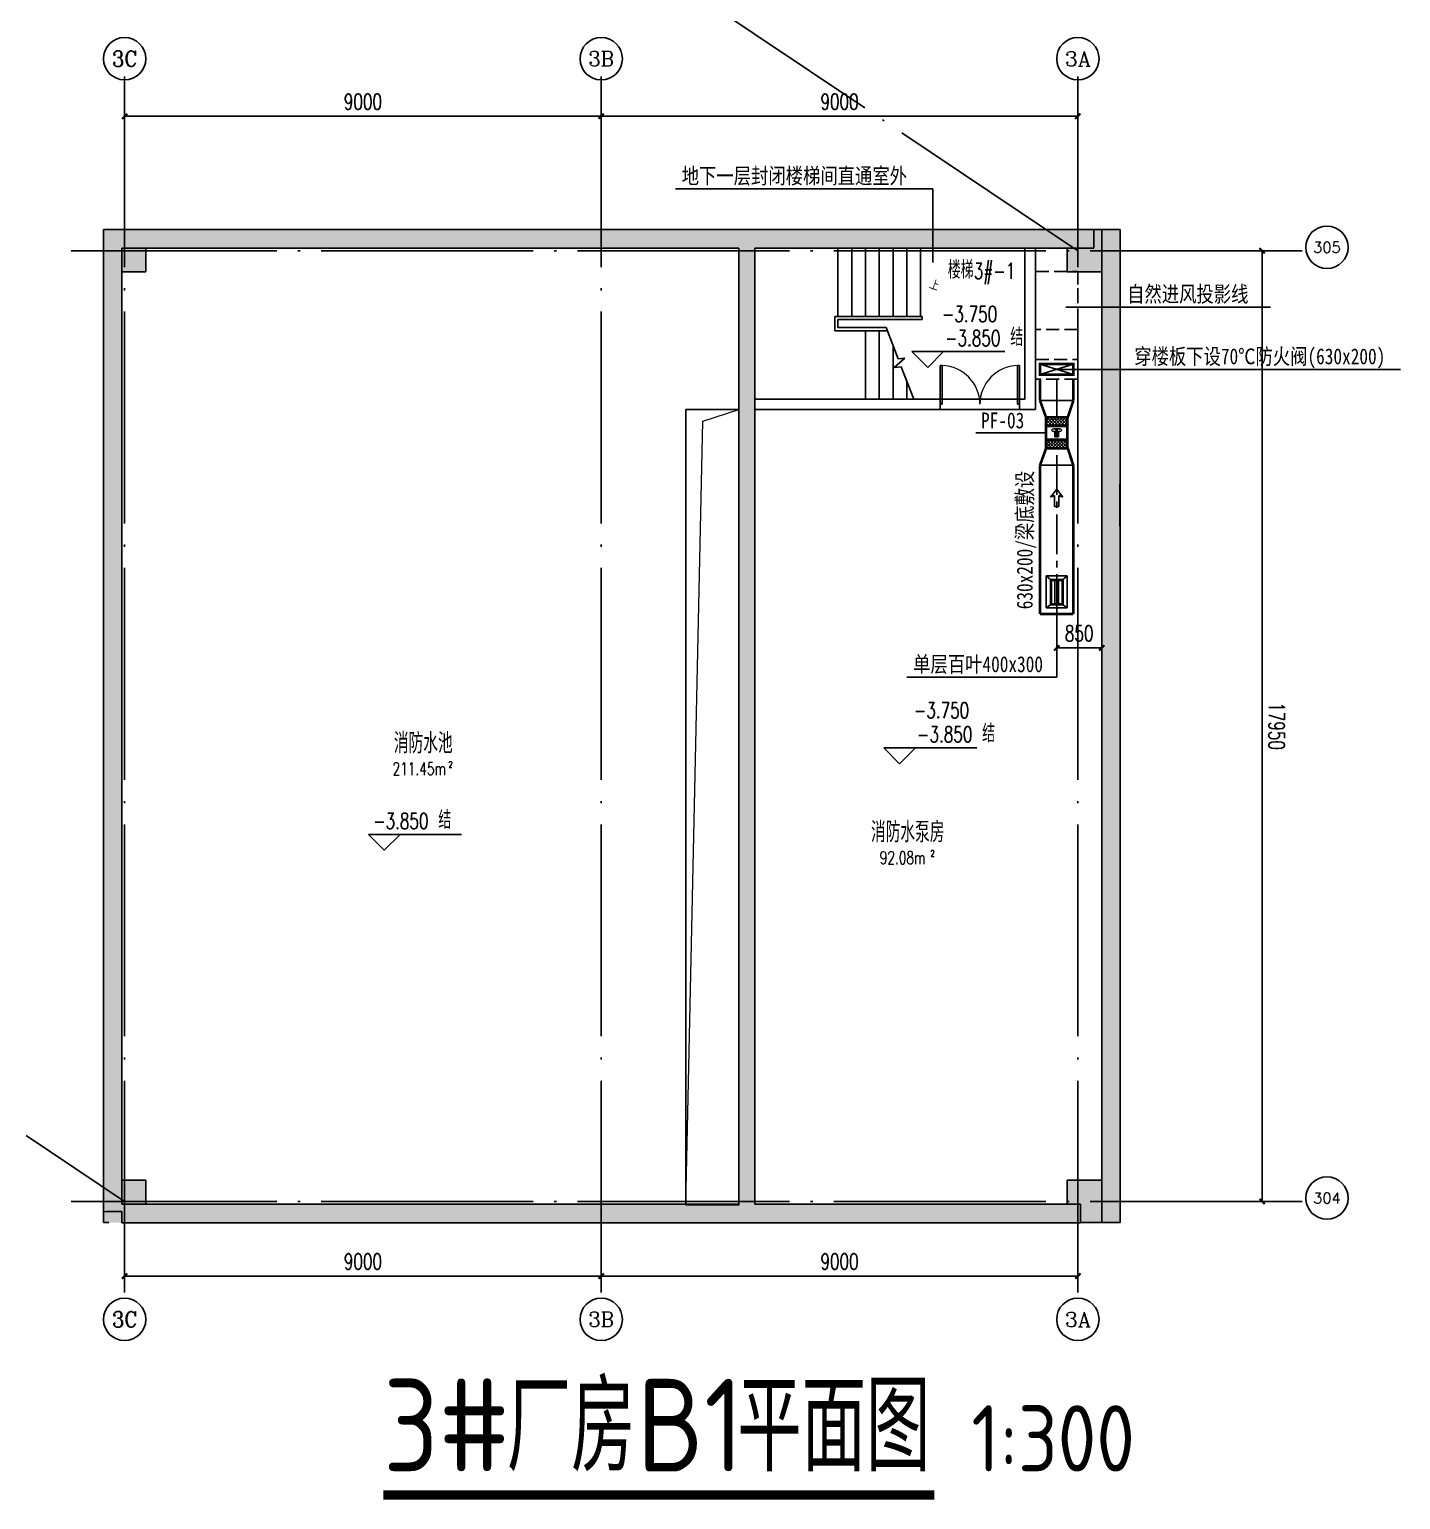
# Model space of a CAD drawing. Extents: x -555607 to 460190, y 498714 to 1664455.
# Drawn here: x -118651 to -92760, y 577042 to 604798 of the extents above; entities that cross this region are included whole.
import ezdxf
from ezdxf.enums import TextEntityAlignment as Align

# ---------------------------------------------------------------- set-up
doc = ezdxf.new("R2010")
doc.units = 0
doc.header["$LTSCALE"] = 1000
doc.header["$MEASUREMENT"] = 0
for name, pattern in [('CENTER2', [1.125, 0.75, -0.125, 0.125, -0.125]), ('DASH', [0.35, 0.25, -0.1]), ('DOTE', [2.42, 2, -0.2, 0.02, -0.2])]:
    doc.linetypes.add(name, pattern=pattern)
doc.layers.get('Defpoints').update_dxf_attribs({"color": 210})
for name, color, linetype in [('A-AXIS-D', 1, 'Continuous'), ('A-AXIS-DOTE', 14, 'DOTE'), ('A-STAIR', 150, 'Continuous'), ('A-TEXT', 61, 'Continuous'), ('A-防火门窗', 8, 'Continuous'), ('AS-COLN', 6, 'Continuous'), ('AS-WALL', 40, 'Continuous'), ('AS-结构边线层', 200, 'Continuous'), ('DIM_SYMB', 3, 'Continuous'), ('DUCT-暖通风中心线', 5, 'CENTER2'), ('DUCT-暖通风管', 7, 'Continuous'), ('PUB_HATCH', 8, 'Continuous'), ('TH_DIM', 3, 'Continuous'), ('建-墙-填充', 8, 'Continuous'), ('建-标高', 3, 'Continuous'), ('建-箭头', 3, 'Continuous'), ('暖通', 7, 'Continuous')]:
    doc.layers.add(name, color=color, linetype=linetype)
doc.layers.add('A-WALL-HATCH', color=8, linetype='Continuous', lineweight=13)
doc.styles.add('-黑体', font='simhei.ttf', dxfattribs={"width": 0.8})
doc.styles.add('_TCH_AXIS', font='COMPLEX', dxfattribs={"bigfont": 'GBCBIG'})
doc.styles.add('_TCH_DIM_T3', font='SIMPLEX', dxfattribs={"width": 0.705882, "bigfont": 'GBCBIG'})
doc.styles.add('A-AREA', font='SIMPLEX', dxfattribs={"bigfont": 'GBCBIG'})
doc.styles.add('A-DIM_T3', font='SIMPLEX', dxfattribs={"width": 0.705882, "bigfont": 'GBCBIG'})
doc.styles.add('A-STANDARD', font='SIMPLEX', dxfattribs={"bigfont": 'GBCBIG'})
doc.styles.get("Standard").update_dxf_attribs({"font": 'gbenor.shx', "bigfont": 'gbcbig.shx'})
doc.dimstyles.new('_TCH_ARCH&&100', dxfattribs={"dimtxt": 297.5, "dimasz": 100, "dimexe": 100, "dimexo": 100, "dimgap": 126.25, "dimtad": 1, "dimdec": 0, "dimzin": 0, "dimdsep": 46, "dimtxsty": '_TCH_DIM_T3', "dimblk": 'ARCHTICK', "dimcen": 0.09, "dimclrt": 7, "dimazin": 2, "dimtfac": 1, "dimtdec": 0, "dimtix": 1, "dimtmove": 2, "dimatfit": 3, "dimfxl": 100, "dimtolj": 1, "dimtzin": 0, "dimarcsym": 0})
doc.dimstyles.new('A-DIM&&100', dxfattribs={"dimtxt": 297.5, "dimasz": 100, "dimexe": 100, "dimexo": 100, "dimgap": 126.25, "dimtad": 1, "dimdec": 0, "dimzin": 0, "dimdsep": 46, "dimtxsty": 'A-DIM_T3', "dimblk": 'ARCHTICK', "dimcen": 0.09, "dimclrt": 7, "dimazin": 2, "dimtfac": 1, "dimtdec": 0, "dimtix": 1, "dimtmove": 2, "dimatfit": 3, "dimfxl": 1, "dimtolj": 1, "dimtzin": 0, "dimarcsym": 0})

# ---------------------------------------------------------------- blocks, each defined once
blk = doc.blocks.new('_ArchTick')
at = {"color": 0, "linetype": 'ByBlock', "const_width": 0.4}
blk.add_lwpolyline([(-0.5, -0.5), (0.5, 0.5)], dxfattribs=at)
blk = doc.blocks.new('*D96')
at = {"layer": 'A-AXIS-D', "color": 0, "lineweight": -2, "transparency": 16777216}
for p, q in [((-116854, 602400), (-116854, 603258)), ((-116854, 603158), (-107854, 603158)), ((-107854, 602400), (-107854, 603258))]:
    blk.add_line(p, q, dxfattribs=at)
at = {"layer": 'Defpoints', "color": 0, "transparency": 16777216}
for p in [(-107854, 603158), (-116854, 602300), (-107854, 602300)]:
    blk.add_point(p, dxfattribs=at)
at = {"layer": 'A-AXIS-D', "color": 0, "lineweight": -2, "transparency": 16777216, "xscale": 100, "yscale": 100, "zscale": 100, "rotation": 180}
blk.add_blockref('_ArchTick', (-116854, 603158), dxfattribs=at)
at = {"layer": 'A-AXIS-D', "color": 0, "lineweight": -2, "transparency": 16777216, "xscale": 100, "yscale": 100, "zscale": 100}
blk.add_blockref('_ArchTick', (-107854, 603158), dxfattribs=at)
at = {"layer": 'A-AXIS-D', "color": 7, "transparency": 16777216, "insert": (-112354, 603433), "char_height": 297.5, "attachment_point": 5, "style": '_TCH_DIM_T3'}
blk.add_mtext('\\A1;9000', dxfattribs=at)
blk = doc.blocks.new('*D97')
at = {"layer": 'A-AXIS-D', "color": 0, "lineweight": -2, "transparency": 16777216}
for p, q in [((-107854, 602400), (-107854, 603258)), ((-107854, 603158), (-98854, 603158)), ((-98854, 602400), (-98854, 603258))]:
    blk.add_line(p, q, dxfattribs=at)
at = {"layer": 'Defpoints', "color": 0, "transparency": 16777216}
for p in [(-98854, 603158), (-107854, 602300), (-98854, 602300)]:
    blk.add_point(p, dxfattribs=at)
at = {"layer": 'A-AXIS-D', "color": 0, "lineweight": -2, "transparency": 16777216, "xscale": 100, "yscale": 100, "zscale": 100, "rotation": 180}
blk.add_blockref('_ArchTick', (-107854, 603158), dxfattribs=at)
at = {"layer": 'A-AXIS-D', "color": 0, "lineweight": -2, "transparency": 16777216, "xscale": 100, "yscale": 100, "zscale": 100}
blk.add_blockref('_ArchTick', (-98854, 603158), dxfattribs=at)
at = {"layer": 'A-AXIS-D', "color": 7, "transparency": 16777216, "insert": (-103354, 603433), "char_height": 297.5, "attachment_point": 5, "style": '_TCH_DIM_T3'}
blk.add_mtext('\\A1;9000', dxfattribs=at)
blk = doc.blocks.new('*D98')
at = {"layer": 'A-AXIS-D', "color": 0, "lineweight": -2, "transparency": 16777216}
for p, q in [((-96290, 600620), (-95274, 600620)), ((-95374, 600620), (-95374, 582670)), ((-96290, 582670), (-95274, 582670))]:
    blk.add_line(p, q, dxfattribs=at)
at = {"layer": 'Defpoints', "color": 0, "transparency": 16777216}
for p in [(-96390, 600620), (-96390, 582670), (-95374, 582670)]:
    blk.add_point(p, dxfattribs=at)
at = {"layer": 'A-AXIS-D', "color": 0, "lineweight": -2, "transparency": 16777216, "xscale": 100, "yscale": 100, "zscale": 100}
for p, rotation in [((-95374, 600620), 90), ((-95374, 582670), 270)]:
    blk.add_blockref('_ArchTick', p, dxfattribs=dict(at, rotation=rotation))
at = {"layer": 'A-AXIS-D', "color": 7, "transparency": 16777216, "insert": (-95099, 591645), "char_height": 297.5, "attachment_point": 5, "rotation": 270, "style": 'A-DIM_T3'}
blk.add_mtext('\\A1;17950', dxfattribs=at)
blk = doc.blocks.new('*D173')
at = {"layer": 'A-AXIS-D', "color": 0, "lineweight": -2, "transparency": 16777216}
for p, q in [((-116854, 582020), (-116854, 581162)), ((-107854, 582020), (-107854, 581162)), ((-116854, 581262), (-107854, 581262))]:
    blk.add_line(p, q, dxfattribs=at)
at = {"layer": 'Defpoints', "color": 0, "transparency": 16777216}
for p in [(-116854, 582120), (-107854, 582120), (-107854, 581262)]:
    blk.add_point(p, dxfattribs=at)
at = {"layer": 'A-AXIS-D', "color": 0, "lineweight": -2, "transparency": 16777216, "xscale": 100, "yscale": 100, "zscale": 100, "rotation": 180}
blk.add_blockref('_ArchTick', (-116854, 581262), dxfattribs=at)
at = {"layer": 'A-AXIS-D', "color": 0, "lineweight": -2, "transparency": 16777216, "xscale": 100, "yscale": 100, "zscale": 100}
blk.add_blockref('_ArchTick', (-107854, 581262), dxfattribs=at)
at = {"layer": 'A-AXIS-D', "color": 7, "transparency": 16777216, "insert": (-112354, 581537), "char_height": 297.5, "attachment_point": 5, "style": '_TCH_DIM_T3'}
blk.add_mtext('\\A1;9000', dxfattribs=at)
blk = doc.blocks.new('*D174')
at = {"layer": 'A-AXIS-D', "color": 0, "lineweight": -2, "transparency": 16777216}
for p, q in [((-107854, 582020), (-107854, 581162)), ((-98854, 582020), (-98854, 581162)), ((-107854, 581262), (-98854, 581262))]:
    blk.add_line(p, q, dxfattribs=at)
at = {"layer": 'Defpoints', "color": 0, "transparency": 16777216}
for p in [(-107854, 582120), (-98854, 582120), (-98854, 581262)]:
    blk.add_point(p, dxfattribs=at)
at = {"layer": 'A-AXIS-D', "color": 0, "lineweight": -2, "transparency": 16777216, "xscale": 100, "yscale": 100, "zscale": 100, "rotation": 180}
blk.add_blockref('_ArchTick', (-107854, 581262), dxfattribs=at)
at = {"layer": 'A-AXIS-D', "color": 0, "lineweight": -2, "transparency": 16777216, "xscale": 100, "yscale": 100, "zscale": 100}
blk.add_blockref('_ArchTick', (-98854, 581262), dxfattribs=at)
at = {"layer": 'A-AXIS-D', "color": 7, "transparency": 16777216, "insert": (-103354, 581537), "char_height": 297.5, "attachment_point": 5, "style": '_TCH_DIM_T3'}
blk.add_mtext('\\A1;9000', dxfattribs=at)
blk = doc.blocks.new('$DorLib2D$00000002')
for p, q in [((-0.5, 0), (-0.5, 0.4875)), ((-0.475, 0.4875), (-0.5, 0.4875)), ((-0.475, 0), (-0.475, 0.4875)), ((0.475, 0), (0.475, 0.4875)), ((0.475, 0.4875), (0.5, 0.4875)), ((0.5, 0), (0.5, 0.4875)), ((-0.5, 0), (-0.475, 0)), ((0.5, 0), (0.475, 0))]:
    blk.add_line(p, q)
at = {"lineweight": 13}
for centre, start, end in [((-0.4875, 0), 0, 88.53072), ((0.4875, 0), 91.46928, 180)]:
    blk.add_arc(centre, 0.4875, start, end, dxfattribs=at)
blk = doc.blocks.new('$风口$00000108')
for p, q in [((-250, 135), (-190, 75)), ((-250, -135), (-250, 135)), ((200, 25), (-190, 25)), ((250, 135), (200, 75)), ((250, 135), (250, -135)), ((-250, -135), (-190, -75)), ((250, -135), (-250, -135)), ((200, -25), (-190, -25)), ((200, -75), (250, -135))]:
    blk.add_line(p, q)
at = {"linetype": 'Continuous'}
blk.add_line((250, 135), (-250, 135), dxfattribs=at)
at = {"lineweight": 40}
for p, q in [((-190, 75), (200, 75)), ((-190, -75), (-190, 75)), ((200, 75), (200, -75)), ((-190, -75), (200, -75))]:
    blk.add_line(p, q, dxfattribs=at)
blk = doc.blocks.new('*D550')
at = {"layer": 'Defpoints', "color": 0, "transparency": 16777216}
for p in [(-99254, 593763), (-98404, 593763), (-98404, 593120)]:
    blk.add_point(p, dxfattribs=at)
at = {"layer": 'TH_DIM', "color": 0, "lineweight": -2, "transparency": 16777216}
for p, q in [((-99254, 593663), (-99254, 593020)), ((-98404, 593663), (-98404, 593020)), ((-99254, 593120), (-98404, 593120))]:
    blk.add_line(p, q, dxfattribs=at)
at = {"layer": 'TH_DIM', "color": 0, "lineweight": -2, "transparency": 16777216, "xscale": 100, "yscale": 100, "zscale": 100, "rotation": 180}
blk.add_blockref('_ArchTick', (-99254, 593120), dxfattribs=at)
at = {"layer": 'TH_DIM', "color": 0, "lineweight": -2, "transparency": 16777216, "xscale": 100, "yscale": 100, "zscale": 100}
blk.add_blockref('_ArchTick', (-98404, 593120), dxfattribs=at)
at = {"layer": 'TH_DIM', "color": 7, "transparency": 16777216, "insert": (-98829, 593395), "char_height": 297.5, "attachment_point": 5, "style": '_TCH_DIM_T3'}
blk.add_mtext('\\A1;850', dxfattribs=at)

msp = doc.modelspace()

# ---------------------------------------------------------------- hatches: boundary and pattern name
at = {"layer": 'PUB_HATCH'}
for points in [[(-117254.2, 600219.9), (-116454.2, 600219.9), (-116454.2, 601019.9), (-117254.2, 601019.9)], [(-99054.2, 600219.9), (-98254.2, 600219.9), (-98254.2, 601019.9), (-99054.2, 601019.9)], [(-117254.2, 582270), (-116454.2, 582270), (-116454.2, 583070), (-117254.2, 583070)], [(-99054.2, 582270), (-98254.2, 582270), (-98254.2, 583070), (-99054.2, 583070)]]:
    msp.add_hatch(color=256, dxfattribs=at).paths.add_polyline_path(points)
at = {"layer": '建-墙-填充'}
for points in [[(-116904.2, 600669.9), (-117254.2, 601019.9), (-117254.2, 582519.1), (-117020.9, 582469.1), (-116904.2, 582619.1)], [(-105104.2, 600786.6), (-105104.2, 601019.9), (-117254.2, 601019.9), (-116904.2, 600669.9), (-105254.2, 600669.9)], [(-99754.2, 600669.9), (-99754.2, 601019.9), (-105104.2, 601019.9), (-105104.2, 600786.6), (-104954.2, 600669.9)], [(-98554.2, 601019.9), (-99754.2, 601019.9), (-99754.2, 600669.9), (-98554.2, 600669.9)], [(-98404.2, 601019.9), (-98404.2, 582270), (-98054.2, 582270), (-98054.2, 601019.9)], [(-105104.2, 600786.6), (-105254.2, 600669.9), (-105254.2, 597730), (-104954.2, 597730), (-104954.2, 600669.9)], [(-104954.2, 597730), (-105254.2, 597730), (-105254.2, 582619.1), (-105104.2, 582502.4), (-104954.2, 582619.1)], [(-105104.2, 582502.4), (-105254.2, 582619.1), (-116904.2, 582619.1), (-117020.9, 582469.1), (-116904.2, 582269.1), (-105104.2, 582269.1)], [(-98804.2, 582619.1), (-104954.2, 582619.1), (-105104.2, 582502.4), (-105104.2, 582269.1), (-98804.2, 582269.1)], [(-117020.9, 582469.1), (-117254.2, 582519.1), (-117254.2, 582479.9), (-116904.2, 582479.9), (-116904.2, 582269.1)]]:
    msp.add_hatch(color=256, dxfattribs=at).paths.add_polyline_path(points)
at = {"layer": '暖通'}
h = msp.add_hatch(dxfattribs=at)
h.set_pattern_fill('ANSI37', color=256, scale=27, angle=360, style=0)
h.set_pattern_definition([(315, (-512909.71, 17860.657), (-30.3083644, -30.3083644), []), (225, (-512909.71, 17860.657), (-30.3083644, 30.3083644), [])])
h.paths.add_polyline_path([(-99038.2, 597310), (-99038.2, 597472), (-99470.2, 597472), (-99470.2, 597310)])
h = msp.add_hatch(dxfattribs=at)
h.set_pattern_fill('ANSI37', color=256, scale=27, angle=360, style=0)
h.set_pattern_definition([(315, (-264400, 734122.926), (-30.308364, -30.308364), []), (225, (-264400, 734122.926), (-30.308364, 30.308364), [])])
h.paths.add_polyline_path([(-99470.2, 597050.8), (-99470.2, 596888.8), (-99038.2, 596888.8), (-99038.2, 597050.8)])

# ---------------------------------------------------------------- linework, layer by layer
at = {"layer": 'A-AXIS-D'}
for centre in [(-116854.2, 604244), (-107854.2, 604244), (-98854.2, 604244), (-94150.4, 600684.3), (-94150.4, 582734.3), (-116854.2, 580443.7), (-107854.2, 580443.7), (-98854.2, 580443.7)]:
    msp.add_circle(centre, 400, dxfattribs=at)
at = {"layer": 'A-AXIS-DOTE', "color": 250, "ltscale": 2}
for p, q in [((-98854.2, 600620), (-128850.2, 620720)), ((-146858.2, 602770), (-116854.2, 582670)), ((-94620, 600620), (-117860, 600620)), ((-94620, 582670), (-117860, 582670))]:
    msp.add_line(p, q, dxfattribs=at)
for points in [[(-116854.2, 580950), (-116854.2, 603910)], [(-107854.2, 580950), (-107854.2, 603910)], [(-98854.2, 580950), (-98854.2, 603910)]]:
    msp.add_lwpolyline(points, dxfattribs=at)
at = {"layer": 'A-STAIR', "color": 8}
for p, q in [((-103384.2, 600669.9), (-104954.2, 600669.9)), ((-104954.2, 600669.9), (-104954.2, 597819.9)), ((-101824.2, 600669.9), (-103384.2, 600669.9)), ((-103384.2, 599379.9), (-103384.2, 600669.9)), ((-103384.2, 599379.9), (-103384.2, 600669.9)), ((-103124.2, 599379.9), (-103124.2, 600669.9)), ((-102864.2, 599379.9), (-102864.2, 600669.9)), ((-102604.2, 599379.9), (-102604.2, 600669.9)), ((-102344.2, 599379.9), (-102344.2, 600669.9)), ((-102084.2, 599379.9), (-102084.2, 600669.9)), ((-101824.2, 599379.9), (-101824.2, 600669.9)), ((-101794.2, 599379.9), (-103444.2, 599379.9)), ((-103444.2, 599379.9), (-103444.2, 599109.9)), ((-101824.2, 599319.9), (-103384.2, 599319.9)), ((-101794.2, 599319.9), (-103384.2, 599319.9)), ((-103384.2, 599319.9), (-103384.2, 599169.9)), ((-103384.2, 599169.9), (-103384.2, 599319.9)), ((-101794.2, 599319.9), (-101794.2, 599379.9)), ((-103444.2, 599109.9), (-102451.1, 599109.9)), ((-103384.2, 599169.9), (-102474.2, 599169.9)), ((-102864.2, 599169.9), (-103384.2, 599169.9)), ((-102864.2, 599169.9), (-102474.2, 599169.9)), ((-102864.2, 599109.9), (-102864.2, 597819.9)), ((-102864.2, 597819.9), (-102864.2, 599109.9)), ((-102604.2, 599109.9), (-102604.2, 597819.9)), ((-102246.5, 598578.7), (-102474.2, 599169.9)), ((-102344.2, 598832.4), (-102344.2, 597819.9)), ((-102323.3, 598415.4), (-102120.5, 598592.1)), ((-102189.1, 598429.7), (-102323.3, 598415.4)), ((-102120.5, 598592.1), (-102246.5, 598578.7)), ((-101954.2, 597819.9), (-102189.1, 598429.7)), ((-102084.2, 598157.4), (-102084.2, 597819.9)), ((-104954.2, 597819.9), (-102864.2, 597819.9)), ((-102864.2, 597819.9), (-101954.2, 597819.9))]:
    msp.add_line(p, q, dxfattribs=at)
at = {"layer": 'A-WALL-HATCH', "color": 250}
msp.add_lwpolyline([(-106254.2, 582609.1), (-105936.3, 597402.3), (-105254.2, 597620)], dxfattribs=at)
at = {"layer": 'A-防火门窗', "color": 8}
for p, q in [((-101454.2, 597820), (-99954.2, 597820)), ((-101454.2, 597620), (-99954.2, 597620))]:
    msp.add_line(p, q, dxfattribs=at)
at = {"layer": 'AS-COLN', "color": 2}
for p, q in [((-116454.2, 601019.9), (-117254.2, 601019.9)), ((-117254.2, 601019.9), (-117254.2, 600219.9)), ((-98254.2, 601019.9), (-99054.2, 601019.9)), ((-116454.2, 600219.9), (-116454.2, 600669.9)), ((-99054.2, 600669.9), (-99054.2, 600219.9)), ((-116904.2, 600219.9), (-116454.2, 600219.9)), ((-99054.2, 600219.9), (-98404.2, 600219.9)), ((-117254.2, 583070), (-117254.2, 582270)), ((-116454.2, 583070), (-116904.2, 583070)), ((-116454.2, 582619.1), (-116454.2, 583070)), ((-98404.2, 583070), (-99054.2, 583070)), ((-99054.2, 583070), (-99054.2, 582619.1)), ((-117254.2, 582270), (-117153.6, 582270)), ((-98804.2, 582270), (-98254.2, 582270))]:
    msp.add_line(p, q, dxfattribs=at)
at = {"layer": 'AS-COLN'}
for p, q in [((-117254.2, 601019.9), (-117254.2, 582519.1)), ((-105104.2, 601019.9), (-117254.2, 601019.9)), ((-99754.2, 601019.9), (-105104.2, 601019.9)), ((-98554.2, 601019.9), (-99754.2, 601019.9)), ((-98554.2, 600669.9), (-98554.2, 601019.9)), ((-98404.2, 601019.9), (-98404.2, 582270)), ((-98054.2, 601019.9), (-98404.2, 601019.9)), ((-98054.2, 601019.9), (-98054.2, 582270)), ((-116904.2, 600669.9), (-116904.2, 582619.1)), ((-105254.2, 600669.9), (-116904.2, 600669.9)), ((-105254.2, 600669.9), (-105254.2, 597730)), ((-104954.2, 600669.9), (-104954.2, 597730)), ((-99754.2, 600669.9), (-104954.2, 600669.9)), ((-98554.2, 600669.9), (-99754.2, 600669.9)), ((-105254.2, 597730), (-105254.2, 582619.1)), ((-104954.2, 597730), (-104954.2, 582619.1)), ((-105254.2, 582619.1), (-116904.2, 582619.1)), ((-98804.2, 582619.1), (-104954.2, 582619.1)), ((-98804.2, 582269.1), (-98804.2, 582619.1)), ((-117254.2, 582519.1), (-117254.2, 582479.9)), ((-116904.2, 582479.9), (-117254.2, 582479.9)), ((-116904.2, 582269.1), (-116904.2, 582479.9)), ((-105104.2, 582269.1), (-116904.2, 582269.1)), ((-98804.2, 582269.1), (-105104.2, 582269.1)), ((-98054.2, 582270), (-98404.2, 582270))]:
    msp.add_line(p, q, dxfattribs=at)
at = {"layer": 'AS-COLN', "color": 250}
msp.add_lwpolyline([(-106254.2, 582609.1), (-105254.2, 582609.1), (-105254.2, 597620), (-106254.2, 597620)], close=True, dxfattribs=at)
at = {"layer": 'AS-WALL'}
for p, q in [((-99854.2, 600669.9), (-99854.2, 597820)), ((-99654.2, 600669.9), (-99654.2, 597620)), ((-101454.2, 597820), (-104954.2, 597820)), ((-104954.2, 597620), (-101454.2, 597620)), ((-101454.2, 597620), (-101454.2, 597820)), ((-99854.2, 597820), (-99954.2, 597820)), ((-99954.2, 597820), (-99954.2, 597620)), ((-99954.2, 597620), (-99654.2, 597620))]:
    msp.add_line(p, q, dxfattribs=at)
at = {"layer": 'AS-结构边线层', "color": 8, "linetype": 'DASH'}
msp.add_lwpolyline([(-99654.2, 600230), (-98854.2, 600230), (-98854.2, 599130), (-99654.2, 599130)], close=True, dxfattribs=at)
at = {"layer": 'DIM_SYMB', "const_width": 175}
msp.add_lwpolyline([(-111970.5, 577129.2), (-101564.2, 577129.2)], dxfattribs=at)
at = {"layer": 'DUCT-暖通风中心线'}
for p, q in [((-99254.2, 598195), (-99254.2, 597472)), ((-99254.2, 593762.7), (-99254.2, 596888.8))]:
    msp.add_line(p, q, dxfattribs=at)
at = {"layer": 'DUCT-暖通风管'}
for p, q in [((-99569.2, 597792), (-98939.2, 597792)), ((-98939.2, 596568.8), (-99569.2, 596568.8))]:
    msp.add_line(p, q, dxfattribs=at)
at = {"layer": 'DUCT-暖通风管', "const_width": 50}
msp.add_lwpolyline([(-99569.2, 598480), (-98939.2, 598480), (-98939.2, 598280), (-99569.2, 598280)], close=True, dxfattribs=at)
for points in [[(-99569.2, 598195), (-99569.2, 597792)], [(-98939.2, 597792), (-98939.2, 598195)], [(-99454.2, 597472), (-99569.2, 597792)], [(-98939.2, 597792), (-99054.2, 597444)], [(-99454.2, 597472), (-99054.2, 597472)], [(-99454.2, 596888.8), (-99569.2, 596568.8)], [(-98939.2, 596568.8), (-99054.2, 596916.7)], [(-99569.2, 596568.8), (-99569.2, 593762.7)], [(-98939.2, 593762.7), (-98939.2, 596568.8)], [(-99569.2, 593762.7), (-98939.2, 593762.7)]]:
    msp.add_lwpolyline(points, dxfattribs=at)
at = {"layer": 'DUCT-暖通风管', "const_width": 50, "elevation": -5000}
for points in [[(-99454.2, 597310), (-99054.2, 597310), (-99054.2, 597472), (-99454.2, 597472)], [(-99454.2, 597310), (-99054.2, 597310), (-99054.2, 597050.8), (-99454.2, 597050.8)], [(-99454.2, 597050.8), (-99054.2, 597050.8), (-99054.2, 596888.8), (-99454.2, 596888.8)]]:
    msp.add_lwpolyline(points, close=True, dxfattribs=at)
at = {"layer": '建-标高', "color": 8}
for p, q in [((-101690, 598415), (-101990, 598715)), ((-101990, 598715), (-100230, 598715)), ((-101690, 598415), (-101390, 598715)), ((-102220, 590935), (-102520, 591235)), ((-102520, 591235), (-100760, 591235)), ((-102220, 590935), (-101920, 591235)), ((-111950.6, 589300), (-112250.6, 589600)), ((-112250.6, 589600), (-110490.6, 589600)), ((-111950.6, 589300), (-111650.6, 589600))]:
    msp.add_line(p, q, dxfattribs=at)
at = {"layer": '建-箭头', "color": 8}
msp.add_lwpolyline([(-101694.2, 599994.9, 0, 0, 0), (-104169.2, 599994.9, 0, 0, 0), (-104169.2, 598494.9, 0, 0, 0), (-102494.2, 598494.9, 40, 0, 0), (-102344.2, 598494.9, 0, 0, 0)], format="xyseb", dxfattribs=at)
at = {"layer": '暖通', "color": 7}
for p, q in [((-106451.6, 601788.2, -5000), (-101595, 601788.2, -5000)), ((-101595, 601788.2, -5000), (-101595, 600398, -5000)), ((-99078.1, 599556.2), (-95214.6, 599556.2)), ((-99569.2, 598480), (-98939.2, 598280)), ((-99569.2, 598280), (-98939.2, 598480)), ((-99254.2, 598380), (-97594.9, 598380)), ((-97906.5, 598380), (-92759.9, 598380)), ((-100778.7, 597180.4, -5000), (-99454.2, 597180.4, -5000)), ((-98062.6, 596218.4), (-98062.6, 595418.4)), ((-99254.2, 593880), (-99254.2, 592568.5)), ((-102080.8, 592568.5), (-99254.2, 592568.5))]:
    msp.add_line(p, q, dxfattribs=at)
at = {"layer": '暖通'}
for p, q in [((-99286.2, 597183.3, -5000), (-99286.2, 597103.5, -5000)), ((-99221.3, 597183.3, -5000), (-99286.2, 597183.3, -5000)), ((-99221.3, 597103.5, -5000), (-99286.2, 597103.5, -5000)), ((-99278.7, 597103.5, -5000), (-99278.7, 597183.3, -5000)), ((-99237.3, 597199.2, -5000), (-99270.2, 597199.2, -5000)), ((-99266.2, 597103.5, -5000), (-99266.2, 597183.3, -5000)), ((-99262.5, 597255.5, -5000), (-99245.9, 597255.5, -5000)), ((-99262.5, 597255.5, -5000), (-99262.5, 597199.2, -5000)), ((-99253.7, 597103.5, -5000), (-99253.7, 597183.3, -5000)), ((-99245.9, 597199.2, -5000), (-99245.9, 597255.5, -5000)), ((-99241.3, 597103.5, -5000), (-99241.3, 597183.3, -5000)), ((-99228.8, 597103.5, -5000), (-99228.8, 597183.3, -5000)), ((-99221.3, 597103.5, -5000), (-99221.3, 597183.3, -5000)), ((-99369.6, 595963.8), (-99254.2, 596120)), ((-99295.1, 595997.2), (-99369.6, 595963.8)), ((-99295.1, 595793.2), (-99295.1, 595997.2)), ((-99138.8, 595963.8), (-99254.2, 596120)), ((-99213.2, 595793.2), (-99213.2, 595997.2)), ((-99213.2, 595997.2), (-99138.8, 595963.8)), ((-99213.2, 595793.2), (-99295.1, 595793.2))]:
    msp.add_line(p, q, dxfattribs=at)
at = {"layer": '暖通', "color": 7, "linetype": 'DASH'}
msp.add_lwpolyline([(-99654.2, 598565), (-98854.2, 598565), (-98854.2, 598195), (-99654.2, 598195)], close=True, dxfattribs=at)
at = {"layer": '暖通'}
for centre, radius, start, end in [((-99300.9, 597192.9, -5000), 63.8, 52.98646, 141.83455), ((-99302.3, 597260.9, -5000), 56.5, 210.40491, 314.71691), ((-99270.2, 597183.3, -5000), 16, 90, 180), ((-99207.5, 597192.9, -5000), 63.8, 38.16545, 127.01354), ((-99206.1, 597260.9, -5000), 56.5, 225.28309, 329.59509), ((-99237.3, 597183.3, -5000), 16, 360, 90)]:
    msp.add_arc(centre, radius, start, end, dxfattribs=at)

# ---------------------------------------------------------------- block references
at = {"layer": 'A-防火门窗', "color": 8, "xscale": 1500, "yscale": 1500, "zscale": 200}
msp.add_blockref('$DorLib2D$00000002', (-100704.2, 597720), dxfattribs=at)
at = {"layer": '暖通', "xscale": 1.2, "yscale": 1.481481481481482, "rotation": 270}
msp.add_blockref('$风口$00000108', (-99254.2, 594180), dxfattribs=at)

# ---------------------------------------------------------------- texts
at = {"layer": 'A-AXIS-D', "color": 7, "style": '_TCH_AXIS'}
for s, height, p, p2 in [('3C', 294.28, (-117092.4, 604096.8), (-116616, 604096.8)), ('3B', 282.17, (-108096, 604102.9), (-107612.3, 604102.9)), ('3A', 276.42, (-99097.7, 604105.8), (-98610.7, 604105.8)), ('305', 206.28, (-94410.7, 600581.1), (-93890.1, 600581.1)), ('304', 199.75, (-94412, 582634.4), (-93888.9, 582634.4)), ('3C', 294.28, (-117092.4, 580296.6), (-116616, 580296.6)), ('3B', 282.17, (-108096, 580302.7), (-107612.3, 580302.7)), ('3A', 276.42, (-99097.7, 580305.5), (-98610.7, 580305.5))]:
    msp.add_text(s, height=height, dxfattribs=at).set_placement(p, p2, align=Align.FIT)
at = {"layer": 'A-TEXT', "color": 8, "style": 'A-STANDARD'}
msp.add_text('楼梯', height=337.59, dxfattribs=at).set_placement((-101310, 600089.2))
at = {"layer": 'A-TEXT', "color": 8, "style": 'A-STANDARD', "width": 0.705882}
msp.add_text('3#-1', height=297.5, dxfattribs=at).set_placement((-100818.5, 600089.2))
at = {"layer": 'A-防火门窗', "color": 8, "style": 'A-AREA'}
for s, p in [('消防水池', (-111770.3, 591129.9)), ('消防水泵房', (-102761, 589450.7))]:
    msp.add_text(s, height=385.82, dxfattribs=at).set_placement(p)
at = {"layer": 'A-防火门窗', "color": 8, "style": 'A-AREA', "width": 0.705882}
for s, height, p in [('211.45m', 238, (-111794.4, 590720.4)), ('2', 119, (-110738.4, 590860.4)), ('92.08m', 238, (-102594.6, 589041.2)), ('2', 119, (-101634.6, 589181.2))]:
    msp.add_text(s, height=height, dxfattribs=at).set_placement(p)
at = {"layer": 'DIM_SYMB', "color": 7}
for s, height, p in [('3#', 1750, (-111970.5, 577572.3)), ('厂房', 1687.94, (-109637.2, 577572.3)), ('B1', 1750, (-107179.7, 577572.3)), ('平面图', 1687.94, (-105283.9, 577572.3)), ('1:300', 1250, (-100864.2, 577572.3))]:
    msp.add_text(s, height=height, dxfattribs=at).set_placement(p)
at = {"layer": '建-标高', "color": 8, "style": 'A-STANDARD', "width": 0.705882}
for s, p in [('-3.750', (-101420, 599275)), ('-3.850', (-101360, 598820)), ('-3.750', (-101950, 591795)), ('-3.850', (-101890, 591340)), ('-3.850', (-112160, 589705))]:
    msp.add_text(s, height=297.5, dxfattribs=at).set_placement(p)
at = {"layer": '建-标高', "color": 8, "style": 'A-STANDARD'}
for p in [(-100130, 598820), (-100660, 591340), (-110930, 589705)]:
    msp.add_text('结', height=337.6, dxfattribs=at).set_placement(p)
at = {"layer": '建-箭头', "color": 8, "style": 'A-STANDARD'}
msp.add_text('上', height=168.8, rotation=339.92971, dxfattribs=at).set_placement((-101671.7, 599912.7))
at = {"layer": '暖通', "style": '-黑体', "width": 0.8}
for s, p in [('地下一层封闭楼梯间直通室外', (-106335.3, 601883.9)), ('自然进风投影线', (-97924.8, 599651.8, 5000)), ('穿楼板下设70℃防火阀(630x200)', (-97790.2, 598475.7, 5000)), ('PF-03', (-100682, 597266.1, -8000)), ('单层百叶400x300', (-101964.4, 592664.2, 5000))]:
    msp.add_text(s, height=300, dxfattribs=at).set_placement(p)
msp.add_text('630x200/梁底敷设', height=300, rotation=90, dxfattribs=at).set_placement((-99708.6, 593849.9))

# ---------------------------------------------------------------- dimensions: what is measured, and where the dimension line sits
at = {"layer": 'A-AXIS-D'}
for base, p1, p2, picture, middle in [((-107854.2, 603157.8), (-116854.2, 602299.8), (-107854.2, 602299.8), '*D96', (-112354.2, 603432.8)), ((-98854.2, 603157.8), (-107854.2, 602299.8), (-98854.2, 602299.8), '*D97', (-103354.2, 603432.8)), ((-107854.2, 581262), (-116854.2, 582120), (-107854.2, 582120), '*D173', (-112354.2, 581537)), ((-98854.2, 581262), (-107854.2, 582120), (-98854.2, 582120), '*D174', (-103354.2, 581537))]:
    dim = msp.add_linear_dim(base=base, p1=p1, p2=p2, angle=0, text='9000', dimstyle='_TCH_ARCH&&100', override={"dimgap": 0}, dxfattribs=at)
    dim.commit()
    dim.dimension.update_dxf_attribs({"geometry": picture, "text_midpoint": middle, "dimtype": 129})
dim = msp.add_linear_dim(base=(-95374.2, 582670), p1=(-96390, 600620), p2=(-96390, 582670), angle=270, text='17950', dimstyle='A-DIM&&100', override={"dimgap": 0}, dxfattribs=at)
dim.commit()
dim.dimension.update_dxf_attribs({"geometry": '*D98', "text_midpoint": (-95099.2, 591645), "dimtype": 129, "text_rotation": 270})
at = {"layer": 'TH_DIM', "color": 7}
dim = msp.add_aligned_dim(p1=(-99254.2, 593762.7), p2=(-98404.2, 593762.7), distance=-643.2, text='850', dimstyle='_TCH_ARCH&&100', dxfattribs=at)
dim.commit()
dim.dimension.update_dxf_attribs({"geometry": '*D550', "text_midpoint": (-98829.2, 593394.5)})

doc.saveas('drawing.dxf')
